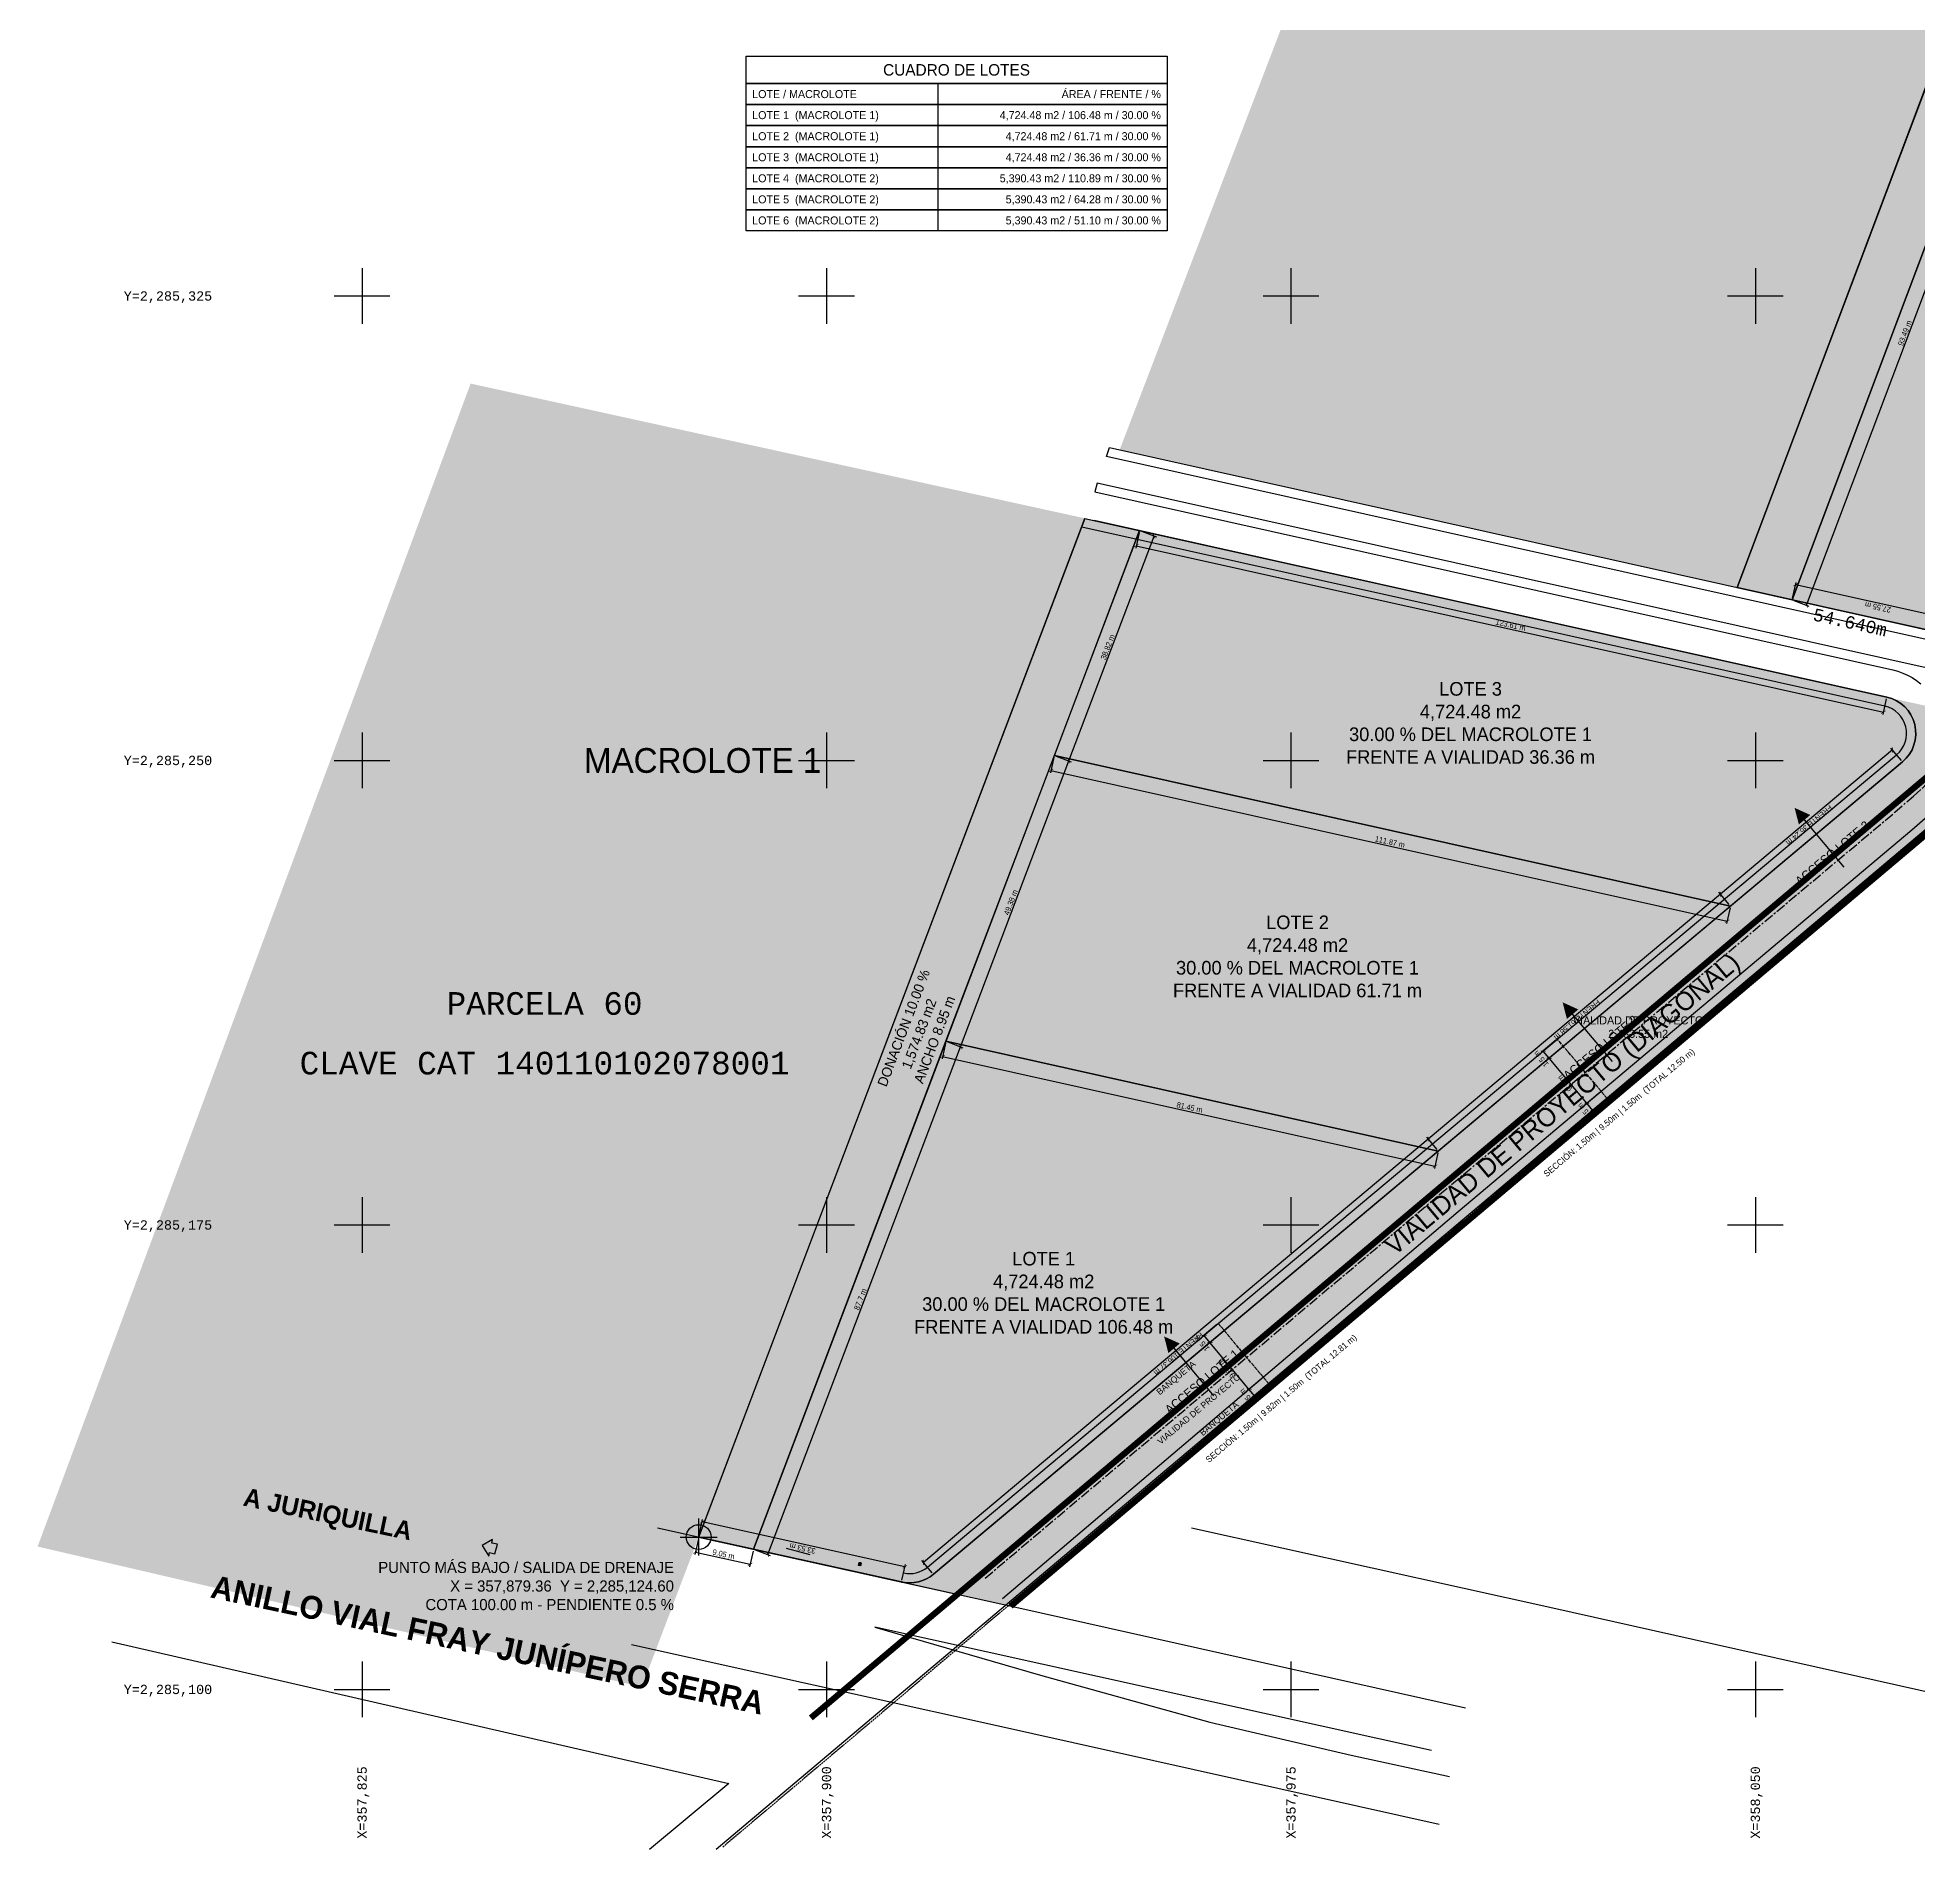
# Model space of a CAD drawing. Header units: metres. Extents: x 357773 to 358350, y 2285074 to 2285535.
# Drawn here: x 357772.6 to 358076.2, y 2285074.2 to 2285366.7 of the extents above; entities that cross this region are included whole.
import ezdxf
from ezdxf.enums import TextEntityAlignment as Align

# ---------------------------------------------------------------- set-up
doc = ezdxf.new("R2010")
doc.units = ezdxf.units.M
doc.header["$LTSCALE"] = 0.5
for name, pattern in [('CENTER', [5.08, 3.175, -0.635, 0.635, -0.635]), ('CENTRO1', [0.44, 0.2, -0.08, 0.08, -0.08]), ('DASHED', [1.524, 1.27, -0.254]), ('DASHED2', [0.762, 0.635, -0.127])]:
    doc.linetypes.add(name, pattern=pattern)
for name, color, linetype in [('_C Textos', 7, 'Continuous'), ('_Ejido Menchaca', 4, 'Continuous'), ('_Traza', 7, 'Continuous'), ('_Traza Urbana', 5, 'Continuous'), ('COTAS', 6, 'Continuous'), ('CVL_RAS_LIN', 8, 'Continuous'), ('CVL_RET_TX', 2, 'Continuous'), ('CVL_RETUTM', 8, 'Continuous'), ('DONACION', 3, 'Continuous'), ('DRENAJE', 1, 'Continuous'), ('Lev_REGISTRO COMUN', 34, 'Continuous'), ('LOTES', 2, 'Continuous'), ('Polígono', 7, 'Continuous'), ('SEÑALAMIENTO EN PLANO', 8, 'Continuous'), ('TABLA_CONTENIDOS', 7, 'Continuous'), ('Texto Catastro', 7, 'Continuous'), ('TEXTOS', 7, 'Continuous'), ('VIAL_ASFALTO', 8, 'Continuous'), ('VIAL_BANQUETA', 9, 'CONTINUOUS'), ('ZONA PARCELADA', 7, 'Continuous')]:
    doc.layers.add(name, color=color, linetype=linetype)
doc.layers.add('Distancias', color=7, linetype='Continuous', plot=False)
doc.styles.add('MONOTXT4', font='monotxt4.shx')
doc.styles.add('OpenSansCondensed-Light', font='OpenSansCondensed-Light.ttf')
doc.styles.add('ROMANC', font='verdana.ttf', dxfattribs={"height": 3})
doc.styles.add('TXT50', font='arial.ttf', dxfattribs={"width": 0.8, "height": 0.125})
doc.dimstyles.new('COTAS_M', dxfattribs={"dimtxt": 0.9, "dimasz": 0.6, "dimexe": 0.4, "dimexo": 0.3, "dimgap": 0.2, "dimtad": 1, "dimzin": 12, "dimdsep": 46, "dimtxsty": 'OpenSansCondensed-Light', "dimblk": 'ARCHTICK', "dimcen": 2.5, "dimclrd": 256, "dimclre": 256, "dimclrt": 256, "dimazin": 3, "dimtfac": 0.5, "dimtmove": 2, "dimatfit": 3})

# ---------------------------------------------------------------- blocks, each defined once
blk = doc.blocks.new('_ARCHTICK')
at = {"color": 0, "linetype": 'BYBLOCK', "const_width": 0.15}
blk.add_lwpolyline([(-0.5, -0.5), (0.5, 0.5)], dxfattribs=at)
blk = doc.blocks.new('*D1')
for p, q in [((357879.42, 2285124.89), (357879.99, 2285127.43)), ((357912.64, 2285119.79), (357879.9, 2285127.04)), ((357912.16, 2285117.64), (357912.73, 2285120.18))]:
    blk.add_line(p, q)
at = {"layer": 'Defpoints'}
for p in [(357879.36, 2285124.6), (357912.64, 2285119.79), (357912.1, 2285117.35)]:
    blk.add_point(p, dxfattribs=at)
at = {"layer": 'COTAS', "xscale": 0.6, "yscale": 0.6}
for p, rotation in [((357879.9, 2285127.04), 167.51381755561675), ((357912.64, 2285119.79), 347.51381755561675)]:
    blk.add_blockref('_ARCHTICK', p, dxfattribs=dict(at, rotation=rotation))
at = {"layer": 'COTAS', "insert": (357896.13, 2285122.78), "char_height": 0.9, "attachment_point": 5, "rotation": 167.5138, "style": 'OpenSansCondensed-Light'}
blk.add_mtext('33.53 m', dxfattribs=at)
blk = doc.blocks.new('*D2')
for p, q in [((357879.3, 2285124.31), (357878.73, 2285121.77)), ((357878.82, 2285122.16), (357887.65, 2285120.2)), ((357888.13, 2285122.35), (357887.57, 2285119.81))]:
    blk.add_line(p, q)
at = {"layer": 'Defpoints'}
for p in [(357879.36, 2285124.6), (357878.82, 2285122.16), (357888.19, 2285122.64)]:
    blk.add_point(p, dxfattribs=at)
at = {"layer": 'COTAS', "xscale": 0.6, "yscale": 0.6}
for p, rotation in [((357878.82, 2285122.16), 167.51381755568156), ((357887.65, 2285120.2), -12.486182444318453)]:
    blk.add_blockref('_ARCHTICK', p, dxfattribs=dict(at, rotation=rotation))
at = {"layer": 'COTAS', "insert": (357883.38, 2285121.82), "char_height": 0.9, "attachment_point": 5, "rotation": 347.5138, "style": 'OpenSansCondensed-Light'}
blk.add_mtext('9.05 m', dxfattribs=at)
blk = doc.blocks.new('*D3')
for p, q in [((357890.53, 2285121.76), (357921.62, 2285203.76)), ((357919.57, 2285204.54), (357922, 2285203.62)), ((357888.47, 2285122.54), (357890.9, 2285121.62))]:
    blk.add_line(p, q)
at = {"layer": 'Defpoints'}
for p in [(357919.29, 2285204.65), (357888.19, 2285122.64), (357890.53, 2285121.76)]:
    blk.add_point(p, dxfattribs=at)
at = {"layer": 'COTAS', "xscale": 0.6, "yscale": 0.6}
for p, rotation in [((357921.62, 2285203.76), 69.23467590328485), ((357890.53, 2285121.76), 249.23467590328485)]:
    blk.add_blockref('_ARCHTICK', p, dxfattribs=dict(at, rotation=rotation))
at = {"layer": 'COTAS', "insert": (357905.47, 2285162.99), "char_height": 0.9, "attachment_point": 5, "rotation": 69.2347, "style": 'OpenSansCondensed-Light'}
blk.add_mtext('87.7 m', dxfattribs=at)
blk = doc.blocks.new('*D4')
for p, q in [((357919.22, 2285204.36), (357918.66, 2285201.82)), ((357918.74, 2285202.21), (357998.25, 2285184.49)), ((357998.72, 2285186.64), (357998.16, 2285184.1))]:
    blk.add_line(p, q)
at = {"layer": 'Defpoints'}
for p in [(357919.29, 2285204.65), (357918.74, 2285202.21), (357998.79, 2285186.93)]:
    blk.add_point(p, dxfattribs=at)
at = {"layer": 'COTAS', "xscale": 0.6, "yscale": 0.6}
for p, rotation in [((357918.74, 2285202.21), 167.4346516202752), ((357998.25, 2285184.49), -12.56534837972482)]:
    blk.add_blockref('_ARCHTICK', p, dxfattribs=dict(at, rotation=rotation))
at = {"layer": 'COTAS', "insert": (357958.64, 2285193.98), "char_height": 0.9, "attachment_point": 5, "rotation": 347.4347, "style": 'OpenSansCondensed-Light'}
blk.add_mtext('81.45 m', dxfattribs=at)
blk = doc.blocks.new('*D5')
for p, q in [((357997.18, 2285188.85), (357915.66, 2285120.52)), ((357998.6, 2285187.16), (357996.93, 2285189.15)), ((357917.08, 2285118.83), (357915.41, 2285120.82))]:
    blk.add_line(p, q)
at = {"layer": 'Defpoints'}
for p in [(357997.18, 2285188.85), (357998.79, 2285186.93), (357917.27, 2285118.6)]:
    blk.add_point(p, dxfattribs=at)
at = {"layer": 'COTAS', "xscale": 0.6, "yscale": 0.6}
for p, rotation in [((357997.18, 2285188.85), 39.96975634273383), ((357915.66, 2285120.52), -140.03024365726617)]:
    blk.add_blockref('_ARCHTICK', p, dxfattribs=dict(at, rotation=rotation))
at = {"layer": 'COTAS', "insert": (357956.84, 2285154.18), "char_height": 0.9, "attachment_point": 5, "rotation": 219.9698, "style": 'OpenSansCondensed-Light'}
blk.add_mtext('FRENTE 106.37 m', dxfattribs=at)
blk = doc.blocks.new('*D6')
for p, q in [((357921.62, 2285203.76), (357939.13, 2285249.94)), ((357937.08, 2285250.72), (357939.51, 2285249.8)), ((357919.57, 2285204.54), (357922, 2285203.62))]:
    blk.add_line(p, q)
at = {"layer": 'Defpoints'}
for p in [(357936.8, 2285250.82), (357919.29, 2285204.65), (357921.62, 2285203.76)]:
    blk.add_point(p, dxfattribs=at)
at = {"layer": 'COTAS', "xscale": 0.6, "yscale": 0.6}
for p, rotation in [((357939.13, 2285249.94), 69.2346759034089), ((357921.62, 2285203.76), 249.2346759034089)]:
    blk.add_blockref('_ARCHTICK', p, dxfattribs=dict(at, rotation=rotation))
at = {"layer": 'COTAS', "insert": (357929.77, 2285227.08), "char_height": 0.9, "attachment_point": 5, "rotation": 69.2347, "style": 'OpenSansCondensed-Light'}
blk.add_mtext('49.38 m', dxfattribs=at)
blk = doc.blocks.new('*D7')
for p, q in [((357936.73, 2285250.53), (357936.16, 2285247.99)), ((357936.25, 2285248.38), (358045.44, 2285224.05)), ((358045.92, 2285226.19), (358045.35, 2285223.66))]:
    blk.add_line(p, q)
at = {"layer": 'Defpoints'}
for p in [(357936.8, 2285250.82), (357936.25, 2285248.38), (358045.98, 2285226.49)]:
    blk.add_point(p, dxfattribs=at)
at = {"layer": 'COTAS', "xscale": 0.6, "yscale": 0.6}
for p, rotation in [((357936.25, 2285248.38), 167.43465162019226), ((358045.44, 2285224.05), -12.56534837980774)]:
    blk.add_blockref('_ARCHTICK', p, dxfattribs=dict(at, rotation=rotation))
at = {"layer": 'COTAS', "insert": (357990.99, 2285236.85), "char_height": 0.9, "attachment_point": 5, "rotation": 347.4347, "style": 'OpenSansCondensed-Light'}
blk.add_mtext('111.87 m', dxfattribs=at)
blk = doc.blocks.new('*D8')
for p, q in [((358044.38, 2285228.4), (357997.18, 2285188.85)), ((358045.79, 2285226.72), (358044.12, 2285228.71)), ((357998.6, 2285187.16), (357996.93, 2285189.15))]:
    blk.add_line(p, q)
at = {"layer": 'Defpoints'}
for p in [(358044.38, 2285228.4), (358045.98, 2285226.49), (357998.79, 2285186.93)]:
    blk.add_point(p, dxfattribs=at)
at = {"layer": 'COTAS', "xscale": 0.6, "yscale": 0.6}
for p, rotation in [((358044.38, 2285228.4), 39.969756342868436), ((357997.18, 2285188.85), -140.03024365713156)]:
    blk.add_blockref('_ARCHTICK', p, dxfattribs=dict(at, rotation=rotation))
at = {"layer": 'COTAS', "insert": (358021.2, 2285208.13), "char_height": 0.9, "attachment_point": 5, "rotation": 219.9698, "style": 'OpenSansCondensed-Light'}
blk.add_mtext('FRENTE 61.58 m', dxfattribs=at)
blk = doc.blocks.new('*D9')
for p, q in [((358072.15, 2285251.69), (358044.38, 2285228.4)), ((358073.57, 2285250), (358071.9, 2285251.99)), ((358045.79, 2285226.72), (358044.12, 2285228.71))]:
    blk.add_line(p, q)
at = {"layer": 'Defpoints'}
for p in [(358072.15, 2285251.69), (358073.76, 2285249.77), (358045.98, 2285226.49)]:
    blk.add_point(p, dxfattribs=at)
at = {"layer": 'COTAS', "xscale": 0.6, "yscale": 0.6}
for p, rotation in [((358072.15, 2285251.69), 39.969756342686566), ((358044.38, 2285228.4), -140.03024365731343)]:
    blk.add_blockref('_ARCHTICK', p, dxfattribs=dict(at, rotation=rotation))
at = {"layer": 'COTAS', "insert": (358058.68, 2285239.55), "char_height": 0.9, "attachment_point": 5, "rotation": 219.9698, "style": 'OpenSansCondensed-Light'}
blk.add_mtext('FRENTE 36.24 m', dxfattribs=at)
blk = doc.blocks.new('*D10')
for p, q in [((357939.13, 2285249.94), (357952.9, 2285286.24)), ((357950.84, 2285287.02), (357953.27, 2285286.09)), ((357937.08, 2285250.72), (357939.51, 2285249.8))]:
    blk.add_line(p, q)
at = {"layer": 'Defpoints'}
for p in [(357950.56, 2285287.12), (357936.8, 2285250.82), (357939.13, 2285249.94)]:
    blk.add_point(p, dxfattribs=at)
at = {"layer": 'COTAS', "xscale": 0.6, "yscale": 0.6}
for p, rotation in [((357952.9, 2285286.24), 69.23467590334602), ((357939.13, 2285249.94), 249.23467590334602)]:
    blk.add_blockref('_ARCHTICK', p, dxfattribs=dict(at, rotation=rotation))
at = {"layer": 'COTAS', "insert": (357945.41, 2285268.32), "char_height": 0.9, "attachment_point": 5, "rotation": 69.2347, "style": 'OpenSansCondensed-Light'}
blk.add_mtext('38.82 m', dxfattribs=at)
blk = doc.blocks.new('*D11')
for p, q in [((357950.49, 2285286.83), (357949.93, 2285284.29)), ((357950.01, 2285284.68), (358070.67, 2285257.79)), ((358071.14, 2285259.94), (358070.58, 2285257.4))]:
    blk.add_line(p, q)
at = {"layer": 'Defpoints'}
for p in [(357950.56, 2285287.12), (357950.01, 2285284.68), (358071.21, 2285260.23)]:
    blk.add_point(p, dxfattribs=at)
at = {"layer": 'COTAS', "xscale": 0.6, "yscale": 0.6}
for p, rotation in [((357950.01, 2285284.68), 167.4346516200781), ((358070.67, 2285257.79), -12.565348379921899)]:
    blk.add_blockref('_ARCHTICK', p, dxfattribs=dict(at, rotation=rotation))
at = {"layer": 'COTAS', "insert": (358010.48, 2285271.87), "char_height": 0.9, "attachment_point": 5, "rotation": 347.4347, "style": 'OpenSansCondensed-Light'}
blk.add_mtext('123.61 m', dxfattribs=at)
blk = doc.blocks.new('*D13')
for p, q in [((358056, 2285276.22), (358056.56, 2285278.76)), ((358083.36, 2285272.38), (358056.48, 2285278.37)), ((358082.89, 2285270.23), (358083.45, 2285272.77))]:
    blk.add_line(p, q)
at = {"layer": 'Defpoints'}
for p in [(358055.93, 2285275.93), (358082.82, 2285269.94), (358083.36, 2285272.38)]:
    blk.add_point(p, dxfattribs=at)
at = {"layer": 'COTAS', "xscale": 0.6, "yscale": 0.6}
for p, rotation in [((358056.48, 2285278.37), 167.44403628633896), ((358083.36, 2285272.38), 347.4440362863389)]:
    blk.add_blockref('_ARCHTICK', p, dxfattribs=dict(at, rotation=rotation))
at = {"layer": 'COTAS', "insert": (358069.78, 2285274.74), "char_height": 0.9, "attachment_point": 5, "rotation": 167.444, "style": 'OpenSansCondensed-Light'}
blk.add_mtext('27.55 m', dxfattribs=at)
blk = doc.blocks.new('*D14')
for p, q in [((358058.27, 2285275.05), (358091.22, 2285362.54)), ((358089.16, 2285363.32), (358091.6, 2285362.4)), ((358056.21, 2285275.82), (358058.65, 2285274.91))]:
    blk.add_line(p, q)
at = {"layer": 'Defpoints'}
for p in [(358088.88, 2285363.42), (358055.93, 2285275.93), (358058.27, 2285275.05)]:
    blk.add_point(p, dxfattribs=at)
at = {"layer": 'COTAS', "xscale": 0.6, "yscale": 0.6}
for p, rotation in [((358091.22, 2285362.54), 69.36419303695351), ((358058.27, 2285275.05), 249.3641930369535)]:
    blk.add_blockref('_ARCHTICK', p, dxfattribs=dict(at, rotation=rotation))
at = {"layer": 'COTAS', "insert": (358074.14, 2285319.02), "char_height": 0.9, "attachment_point": 5, "rotation": 69.3642, "style": 'OpenSansCondensed-Light'}
blk.add_mtext('93.49 m', dxfattribs=at)
blk = doc.blocks.new('TABLA_CONTENIDOS_P1_LOTES')
at = {"layer": 'TABLA_CONTENIDOS'}
for p, q in [((31, -4.42), (31, -7.82)), ((31, -7.82), (31, -11.22)), ((31, -11.22), (31, -14.62)), ((31, -14.62), (31, -18.02)), ((31, -18.02), (31, -21.42)), ((31, -21.42), (31, -24.82)), ((31, -24.82), (31, -28.22))]:
    blk.add_line(p, q, dxfattribs=at)
for points in [[(0, 0), (68, 0), (68, -4.42), (0, -4.42)], [(0, -4.42), (68, -4.42), (68, -7.82), (0, -7.82)], [(0, -7.82), (68, -7.82), (68, -11.22), (0, -11.22)], [(0, -11.22), (68, -11.22), (68, -14.62), (0, -14.62)], [(0, -14.62), (68, -14.62), (68, -18.02), (0, -18.02)], [(0, -18.02), (68, -18.02), (68, -21.42), (0, -21.42)], [(0, -21.42), (68, -21.42), (68, -24.82), (0, -24.82)], [(0, -24.82), (68, -24.82), (68, -28.22), (0, -28.22)]]:
    blk.add_lwpolyline(points, close=True, dxfattribs=at)
blk.add_text('CUADRO DE LOTES', height=1.8564, dxfattribs=at).set_placement((34, -2.21), align=Align.MIDDLE_CENTER)
for s, p in [('LOTE / MACROLOTE', (1, -6.12)), ('LOTE 1  (MACROLOTE 1)', (1, -9.52)), ('LOTE 2  (MACROLOTE 1)', (1, -12.92)), ('LOTE 3  (MACROLOTE 1)', (1, -16.32)), ('LOTE 4  (MACROLOTE 2)', (1, -19.72)), ('LOTE 5  (MACROLOTE 2)', (1, -23.12)), ('LOTE 6  (MACROLOTE 2)', (1, -26.52))]:
    blk.add_text(s, height=1.292, dxfattribs=at).set_placement(p, align=Align.MIDDLE_LEFT)
for s, p in [('ÁREA / FRENTE / %', (67, -6.12)), ('4,724.48 m2 / 106.48 m / 30.00 %', (67, -9.52)), ('4,724.48 m2 / 61.71 m / 30.00 %', (67, -12.92)), ('4,724.48 m2 / 36.36 m / 30.00 %', (67, -16.32)), ('5,390.43 m2 / 110.89 m / 30.00 %', (67, -19.72)), ('5,390.43 m2 / 64.28 m / 30.00 %', (67, -23.12)), ('5,390.43 m2 / 51.10 m / 30.00 %', (67, -26.52))]:
    blk.add_text(s, height=1.292, dxfattribs=at).set_placement(p, align=Align.MIDDLE_RIGHT)
blk = doc.blocks.new('*D24')
for p, q in [((357970.29, 2285150.23), (357967.92, 2285148.24)), ((357969.19, 2285147.35), (357968.22, 2285148.5)), ((357971.26, 2285149.09), (357968.88, 2285147.1))]:
    blk.add_line(p, q)
at = {"layer": 'Defpoints'}
for p in [(357970.52, 2285150.43), (357971.48, 2285149.28), (357969.19, 2285147.35)]:
    blk.add_point(p, dxfattribs=at)
at = {"layer": 'COTAS', "xscale": 0.6, "yscale": 0.6}
for p, rotation in [((357968.22, 2285148.5), 129.96975634674493), ((357969.19, 2285147.35), 309.96975634674493)]:
    blk.add_blockref('_ARCHTICK', p, dxfattribs=dict(at, rotation=rotation))
at = {"layer": 'COTAS', "insert": (357967.9, 2285147.25), "char_height": 0.9, "attachment_point": 5, "rotation": 129.9698, "style": 'OpenSansCondensed-Light'}
blk.add_mtext('1.5 m', dxfattribs=at)
blk = doc.blocks.new('*D25')
for p, q in [((357963.99, 2285157.76), (357961.61, 2285155.77)), ((357968.22, 2285148.5), (357961.92, 2285156.02)), ((357970.29, 2285150.23), (357967.92, 2285148.24))]:
    blk.add_line(p, q)
at = {"layer": 'Defpoints'}
for p in [(357964.22, 2285157.95), (357968.22, 2285148.5), (357970.52, 2285150.43)]:
    blk.add_point(p, dxfattribs=at)
at = {"layer": 'COTAS', "xscale": 0.6, "yscale": 0.6}
for p, rotation in [((357961.92, 2285156.02), 129.96975634808805), ((357968.22, 2285148.5), 309.969756348088)]:
    blk.add_blockref('_ARCHTICK', p, dxfattribs=dict(at, rotation=rotation))
at = {"layer": 'COTAS', "insert": (357964.57, 2285151.84), "char_height": 0.9, "attachment_point": 5, "rotation": 129.9698, "style": 'OpenSansCondensed-Light'}
blk.add_mtext('9.82 m', dxfattribs=at)
blk = doc.blocks.new('*D26')
for p, q in [((357963.02, 2285158.91), (357960.65, 2285156.91)), ((357963.99, 2285157.76), (357961.61, 2285155.77)), ((357961.92, 2285156.02), (357960.96, 2285157.17))]:
    blk.add_line(p, q)
at = {"layer": 'Defpoints'}
for p in [(357963.25, 2285159.1), (357964.22, 2285157.95), (357961.92, 2285156.02)]:
    blk.add_point(p, dxfattribs=at)
at = {"layer": 'COTAS', "xscale": 0.6, "yscale": 0.6}
for p, rotation in [((357960.96, 2285157.17), 129.96975635091107), ((357961.92, 2285156.02), 309.9697563509111)]:
    blk.add_blockref('_ARCHTICK', p, dxfattribs=dict(at, rotation=rotation))
at = {"layer": 'COTAS', "insert": (357960.63, 2285155.92), "char_height": 0.9, "attachment_point": 5, "rotation": 129.9698, "style": 'OpenSansCondensed-Light'}
blk.add_mtext('1.5 m', dxfattribs=at)
blk = doc.blocks.new('*D27')
for p, q in [((358024.86, 2285196.39), (358022.49, 2285194.4)), ((358023.75, 2285193.5), (358022.79, 2285194.65)), ((358025.82, 2285195.24), (358023.45, 2285193.25))]:
    blk.add_line(p, q)
at = {"layer": 'Defpoints'}
for p in [(358025.09, 2285196.58), (358026.05, 2285195.43), (358023.75, 2285193.5)]:
    blk.add_point(p, dxfattribs=at)
at = {"layer": 'COTAS', "xscale": 0.6, "yscale": 0.6}
for p, rotation in [((358022.79, 2285194.65), 129.96975633681765), ((358023.75, 2285193.5), 309.9697563368177)]:
    blk.add_blockref('_ARCHTICK', p, dxfattribs=dict(at, rotation=rotation))
at = {"layer": 'COTAS', "insert": (358022.47, 2285193.4), "char_height": 0.9, "attachment_point": 5, "rotation": 129.9698, "style": 'OpenSansCondensed-Light'}
blk.add_mtext('1.5 m', dxfattribs=at)
blk = doc.blocks.new('*D28')
for p, q in [((358018.76, 2285203.67), (358016.38, 2285201.68)), ((358022.79, 2285194.65), (358016.69, 2285201.93)), ((358024.86, 2285196.39), (358022.49, 2285194.4))]:
    blk.add_line(p, q)
at = {"layer": 'Defpoints'}
for p in [(358018.99, 2285203.86), (358022.79, 2285194.65), (358025.09, 2285196.58)]:
    blk.add_point(p, dxfattribs=at)
at = {"layer": 'COTAS', "xscale": 0.6, "yscale": 0.6}
for p, rotation in [((358016.69, 2285201.93), 129.96975633732384), ((358022.79, 2285194.65), 309.9697563373238)]:
    blk.add_blockref('_ARCHTICK', p, dxfattribs=dict(at, rotation=rotation))
at = {"layer": 'COTAS', "insert": (358019.24, 2285197.88), "char_height": 0.9, "attachment_point": 5, "rotation": 129.9698, "style": 'OpenSansCondensed-Light'}
blk.add_mtext('9.5 m', dxfattribs=at)
blk = doc.blocks.new('*D29')
for p, q in [((358017.8, 2285204.82), (358015.42, 2285202.82)), ((358018.76, 2285203.67), (358016.38, 2285201.68)), ((358016.69, 2285201.93), (358015.73, 2285203.08))]:
    blk.add_line(p, q)
at = {"layer": 'Defpoints'}
for p in [(358018.03, 2285205.01), (358018.99, 2285203.86), (358016.69, 2285201.93)]:
    blk.add_point(p, dxfattribs=at)
at = {"layer": 'COTAS', "xscale": 0.6, "yscale": 0.6}
for p, rotation in [((358015.73, 2285203.08), 129.96975633264486), ((358016.69, 2285201.93), 309.96975633264486)]:
    blk.add_blockref('_ARCHTICK', p, dxfattribs=dict(at, rotation=rotation))
at = {"layer": 'COTAS', "insert": (358015.4, 2285201.83), "char_height": 0.9, "attachment_point": 5, "rotation": 129.9698, "style": 'OpenSansCondensed-Light'}
blk.add_mtext('1.5 m', dxfattribs=at)

msp = doc.modelspace()

# ---------------------------------------------------------------- hatches: boundary and pattern name
h = msp.add_hatch(color=61)
h.dxf.hatch_style = 1
h.paths.add_polyline_path([(358019.021, 2285487.145), (357947.331, 2285300.145), (358047.082, 2285277.904), (358117.599, 2285465.16)])
h.paths.add_polyline_path([(357842.527, 2285310.852), (357772.598, 2285123.07), (357870.17, 2285100.389), (357941.727, 2285289.095)])
at = {"layer": 'DONACION', "transparency": 33554546}
for points in [[(358047.08, 2285277.9), (358117.6, 2285465.16), (358126.452, 2285463.187), (358055.933, 2285275.928)], [(357950.558, 2285287.122), (357888.193, 2285122.644), (357879.36, 2285124.6), (357941.73, 2285289.09)]]:
    msp.add_hatch(color=3, dxfattribs=at).paths.add_polyline_path(points)
at = {"layer": 'Lev_REGISTRO COMUN'}
h = msp.add_hatch(dxfattribs=at)
h.set_pattern_fill('ANGLE', color=256, scale=0.01, angle=140.19927, style=0)
h.set_pattern_definition([(140.1992689, (380277.39605, 2293806.685445), (-0.04471234726, -0.0536640336), [0.0508, -0.01905]), (230.1992689, (380277.39605, 2293806.685445), (0.0536640336, -0.04471234726), [0.0508, -0.01905])])
h.paths.add_polyline_path([(357905.176, 2285120.02), (357905.29, 2285120.51), (357905.616, 2285120.434), (357905.502, 2285119.944)])
h.paths.add_polyline_path([(357905.485, 2285120.35), (357905.427, 2285120.099), (357905.305, 2285120.127), (357905.363, 2285120.378)], flags=24)
at = {"layer": 'LOTES', "transparency": 33554534}
for points in [[(358137.87, 2285313.26), (358087.95, 2285271.21), (358087.39, 2285270.79), (358086.79, 2285270.45), (358086.16, 2285270.17), (358085.51, 2285269.97), (358084.84, 2285269.85), (358084.15, 2285269.8), (358083.46, 2285269.83), (358082.82, 2285269.94), (358055.933, 2285275.928), (358088.882, 2285363.422), (358170.194, 2285345.297)], [(358072.79, 2285259.64), (358073.48, 2285259.19), (358074.11, 2285258.66), (358074.66, 2285258.04), (358075.12, 2285257.35), (358075.48, 2285256.6), (358075.74, 2285255.79), (358075.88, 2285254.96), (358075.9, 2285254.12), (358075.81, 2285253.3), (358075.61, 2285252.5), (358075.3, 2285251.74), (358074.89, 2285251.02), (358074.37, 2285250.36), (358073.76, 2285249.77), (358045.983, 2285226.488), (357936.795, 2285250.825), (357950.558, 2285287.122), (358071.21, 2285260.23), (358072.03, 2285259.99)], [(357998.79, 2285186.93), (357919.287, 2285204.651), (357936.795, 2285250.825), (358045.983, 2285226.488)], [(357917.27, 2285118.6), (357916.72, 2285118.19), (357916.12, 2285117.84), (357915.5, 2285117.57), (357914.84, 2285117.37), (357914.18, 2285117.25), (357913.49, 2285117.2), (357912.81, 2285117.23), (357912.1, 2285117.35), (357879.36, 2285124.6), (357888.193, 2285122.644), (357919.287, 2285204.651), (357998.79, 2285186.93)]]:
    msp.add_hatch(color=2, dxfattribs=at).paths.add_polyline_path(points)
at = {"layer": 'TEXTOS'}
for points in [[(358056.339, 2285242.344), (358057.022, 2285239.657), (358058.863, 2285241.196)], [(358018.874, 2285210.941), (358019.563, 2285208.255), (358021.401, 2285209.798)], [(357954.519, 2285156.999), (357955.207, 2285154.312), (357957.045, 2285155.855)]]:
    msp.add_hatch(color=1, dxfattribs=at).paths.add_polyline_path(points)
at = {"layer": 'VIAL_ASFALTO', "transparency": 33554508}
msp.add_hatch(color=8, dxfattribs=at).paths.add_polyline_path([(357912.1, 2285117.35), (357912.81, 2285117.23), (357913.49, 2285117.2), (357914.18, 2285117.25), (357914.84, 2285117.37), (357915.5, 2285117.57), (357916.12, 2285117.84), (357916.72, 2285118.19), (357917.27, 2285118.6), (358073.76, 2285249.77), (358074.37, 2285250.36), (358074.89, 2285251.02), (358075.3, 2285251.74), (358075.61, 2285252.5), (358075.81, 2285253.3), (358075.9, 2285254.12), (358075.88, 2285254.96), (358075.74, 2285255.79), (358075.48, 2285256.6), (358075.12, 2285257.35), (358074.66, 2285258.04), (358074.11, 2285258.66), (358073.48, 2285259.19), (358072.79, 2285259.64), (358072.03, 2285259.99), (358071.21, 2285260.23), (358009.47, 2285273.99), (358091.49, 2285255.71), (358084.35, 2285246.08), (358082.49, 2285243.81), (358080.52, 2285241.64), (358078.43, 2285239.58), (358076.24, 2285237.63), (358002.97, 2285176.02), (357929.38, 2285113.52)])

# ---------------------------------------------------------------- linework, layer by layer
for p, q in [((357872.728, 2285126.071), (357910.999, 2285117.592)), ((357879.352, 2285124.604), (357920.755, 2285115.43))]:
    msp.add_line(p, q)
at = {"layer": '_Ejido Menchaca', "linetype": 'DASHED2'}
msp.add_lwpolyline([(358284.35, 2285502.089), (358222.355, 2285371.673), (358150.058, 2285300.017), (357883.202, 2285074.491)], dxfattribs=at)
at = {"layer": '_Traza'}
for p, q in [((358117.599, 2285465.16), (358047.082, 2285277.904)), ((357941.727, 2285289.095), (357879.886, 2285126.011))]:
    msp.add_line(p, q, dxfattribs=at)
at = {"layer": '_Traza Urbana', "const_width": 1}
msp.add_lwpolyline([(358349.543, 2285534.91), (358298.189, 2285531.203), (358223.503, 2285371.798), (358151.241, 2285300.177), (357929.733, 2285113.441)], dxfattribs=at)
at = {"layer": '_Traza Urbana', "color": 3, "linetype": 'CENTRO1', "const_width": 1}
msp.add_lwpolyline([(358251.312, 2285447.65), (358217.692, 2285375.894), (358146.514, 2285305.347), (357897.468, 2285095.396)], dxfattribs=at)
at = {"layer": 'CVL_RAS_LIN', "color": 8, "linetype": 'Continuous'}
msp.add_line((357897.38, 2285121.732, 2000), (357893.512, 2285122.752, 2000), dxfattribs=at)
at = {"layer": 'CVL_RETUTM', "color": 8, "linetype": 'Continuous'}
for p, q in [((357825, 2285329.5), (357825, 2285320.5)), ((357900, 2285329.5), (357900, 2285320.5)), ((357975, 2285329.5), (357975, 2285320.5)), ((358050, 2285329.5), (358050, 2285320.5)), ((357820.5, 2285325), (357829.5, 2285325)), ((357895.5, 2285325), (357904.5, 2285325)), ((357970.5, 2285325), (357979.5, 2285325)), ((358045.5, 2285325), (358054.5, 2285325)), ((357825, 2285254.5), (357825, 2285245.5)), ((357900, 2285254.5), (357900, 2285245.5)), ((357975, 2285254.5), (357975, 2285245.5)), ((358050, 2285254.5), (358050, 2285245.5)), ((357820.5, 2285250), (357829.5, 2285250)), ((357895.5, 2285250), (357904.5, 2285250)), ((357970.5, 2285250), (357979.5, 2285250)), ((358045.5, 2285250), (358054.5, 2285250)), ((357825, 2285179.5), (357825, 2285170.5)), ((357900, 2285179.5), (357900, 2285170.5)), ((357975, 2285179.5), (357975, 2285170.5)), ((358050, 2285179.5), (358050, 2285170.5)), ((357820.5, 2285175), (357829.5, 2285175)), ((357895.5, 2285175), (357904.5, 2285175)), ((357970.5, 2285175), (357979.5, 2285175)), ((358045.5, 2285175), (358054.5, 2285175)), ((357825, 2285104.5), (357825, 2285095.5)), ((357900, 2285104.5), (357900, 2285095.5)), ((357975, 2285104.5), (357975, 2285095.5)), ((358050, 2285104.5), (358050, 2285095.5)), ((357820.5, 2285100), (357829.5, 2285100)), ((357895.5, 2285100), (357904.5, 2285100)), ((357970.5, 2285100), (357979.5, 2285100)), ((358045.5, 2285100), (358054.5, 2285100))]:
    msp.add_line(p, q, dxfattribs=at)
at = {"layer": 'DONACION'}
for points in [[(358047.08, 2285277.9), (358117.6, 2285465.16), (358126.452, 2285463.187), (358055.933, 2285275.928)], [(357950.558, 2285287.122), (357888.193, 2285122.644), (357879.36, 2285124.6), (357941.73, 2285289.09)]]:
    msp.add_lwpolyline(points, close=True, dxfattribs=at)
at = {"layer": 'DRENAJE'}
for p, q in [((357879.36, 2285121.6), (357879.36, 2285127.6)), ((357876.36, 2285124.6), (357882.36, 2285124.6))]:
    msp.add_line(p, q, dxfattribs=at)
msp.add_circle((357879.36, 2285124.6), 2, dxfattribs=at)
at = {"layer": 'Lev_REGISTRO COMUN', "elevation": 3105.731}
msp.add_lwpolyline([(357905.502, 2285119.944), (357905.176, 2285120.02), (357905.29, 2285120.51), (357905.616, 2285120.434)], close=True, dxfattribs=at)
at = {"layer": 'LOTES'}
for points in [[(358137.87, 2285313.26), (358087.95, 2285271.21), (358087.39, 2285270.79), (358086.79, 2285270.45), (358086.16, 2285270.17), (358085.51, 2285269.97), (358084.84, 2285269.85), (358084.15, 2285269.8), (358083.46, 2285269.83), (358082.82, 2285269.94), (358055.933, 2285275.928), (358088.882, 2285363.422), (358170.194, 2285345.297)], [(358072.79, 2285259.64), (358073.48, 2285259.19), (358074.11, 2285258.66), (358074.66, 2285258.04), (358075.12, 2285257.35), (358075.48, 2285256.6), (358075.74, 2285255.79), (358075.88, 2285254.96), (358075.9, 2285254.12), (358075.81, 2285253.3), (358075.61, 2285252.5), (358075.3, 2285251.74), (358074.89, 2285251.02), (358074.37, 2285250.36), (358073.76, 2285249.77), (358045.983, 2285226.488), (357936.795, 2285250.825), (357950.558, 2285287.122), (358071.21, 2285260.23), (358072.03, 2285259.99)], [(357998.79, 2285186.93), (357919.287, 2285204.651), (357936.795, 2285250.825), (358045.983, 2285226.488)], [(357917.27, 2285118.6), (357916.72, 2285118.19), (357916.12, 2285117.84), (357915.5, 2285117.57), (357914.84, 2285117.37), (357914.18, 2285117.25), (357913.49, 2285117.2), (357912.81, 2285117.23), (357912.1, 2285117.35), (357879.36, 2285124.6), (357888.193, 2285122.644), (357919.287, 2285204.651), (357998.79, 2285186.93)]]:
    msp.add_lwpolyline(points, close=True, dxfattribs=at)
at = {"layer": 'Polígono'}
for p, q in [((358047.082, 2285277.904, 2000), (358117.599, 2285465.16, 2000)), ((358100.413, 2285266.013, 2000), (358047.082, 2285277.904, 2000))]:
    msp.add_line(p, q, dxfattribs=at)
at = {"layer": 'Polígono', "const_width": 0.2, "elevation": 2000}
msp.add_lwpolyline([(358117.599, 2285465.16), (358246.11, 2285436.515), (358217.371, 2285375.185), (358146.004, 2285304.451), (358100.413, 2285266.013), (358047.082, 2285277.904)], close=True, dxfattribs=at)
msp.add_lwpolyline([(358246.11, 2285436.515), (358217.371, 2285375.185), (358146.004, 2285304.451), (358100.413, 2285266.013), (358047.082, 2285277.904), (358117.599, 2285465.16), (358244.61, 2285436.849)], dxfattribs=at)
at = {"layer": 'SEÑALAMIENTO EN PLANO', "color": 0, "elevation": 1566.083}
msp.add_lwpolyline([(357846.456, 2285121.906), (357846.848, 2285123.451), (357845.94, 2285123.622), (357846.054, 2285124.228), (357844.408, 2285123.242), (357845.464, 2285121.518), (357845.588, 2285122.105)], close=True, dxfattribs=at)
at = {"layer": 'TEXTOS', "color": 1}
for p, q in [((358064.357, 2285232.754), (358057.942, 2285240.426)), ((358026.912, 2285201.368), (358020.482, 2285209.027)), ((357962.553, 2285147.423), (357956.126, 2285155.084))]:
    msp.add_line(p, q, dxfattribs=at)
at = {"layer": 'VIAL_ASFALTO', "linetype": 'DASHED'}
for p, q in [((358026.054, 2285195.431), (358018.026, 2285205.009)), ((357971.485, 2285149.28), (357963.255, 2285159.099))]:
    msp.add_line(p, q, dxfattribs=at)
at = {"layer": 'VIAL_ASFALTO', "color": 1, "linetype": 'CENTER'}
msp.add_lwpolyline([(357925.63, 2285117.99), (357999, 2285179.9), (358072.53, 2285241.63), (358075.54, 2285244.25), (358077.02, 2285245.59), (358078.07, 2285246.69), (358079.3, 2285248.16), (358081.17, 2285250.89), (358082.16, 2285252.5), (358082.8, 2285253.71), (358090.04, 2285264.28), (358092.44, 2285266.76), (358096.82, 2285270.83), (358142.31, 2285309.2), (358206.82, 2285373.19), (358208.64, 2285375.16), (358209.79, 2285376.53), (358211.88, 2285379.29), (358213.89, 2285382.44), (358215.21, 2285384.83), (358240.04, 2285437.71)], dxfattribs=at)
at = {"layer": 'VIAL_ASFALTO'}
for points in [[(358235.61, 2285438.86), (358212.51, 2285389.56), (358211.5, 2285387.53), (358210.41, 2285385.54), (358209.23, 2285383.61), (358207.97, 2285381.74), (358206.63, 2285379.92), (358205.2, 2285378.16), (358203.7, 2285376.46), (358202.13, 2285374.83), (358138.89, 2285312.15), (358088.91, 2285270.06), (358088.21, 2285269.54), (358087.47, 2285269.11), (358086.68, 2285268.77), (358085.87, 2285268.51), (358085.03, 2285268.36), (358084.17, 2285268.3), (358083.31, 2285268.34), (358082.45, 2285268.48), (357945.2, 2285299.08), (357945.69, 2285300.51)], [(357945.69, 2285300.51), (358082.78, 2285269.94), (358083.46, 2285269.83), (358084.15, 2285269.8), (358084.84, 2285269.85), (358085.51, 2285269.97), (358086.16, 2285270.17), (358086.79, 2285270.45), (358087.39, 2285270.79), (358087.95, 2285271.21), (358137.87, 2285313.26), (358201.07, 2285375.9), (358202.6, 2285377.48), (358204.06, 2285379.13), (358205.44, 2285380.83), (358206.74, 2285382.6), (358207.97, 2285384.42), (358209.11, 2285386.3), (358210.17, 2285388.22), (358211.15, 2285390.19), (358234.11, 2285439.19)], [(357928.41, 2285114.66), (358002, 2285177.16), (358075.27, 2285238.78), (358077.41, 2285240.67), (358079.43, 2285242.67), (358081.35, 2285244.78), (358083.15, 2285246.99), (358091.82, 2285258.68), (358093.6, 2285260.9), (358095.46, 2285263.05), (358097.39, 2285265.12), (358099.41, 2285267.13), (358144.86, 2285305.44), (358145.57, 2285306.09), (358146.92, 2285307.47), (358210.4, 2285370.39), (358211.87, 2285371.92), (358213.26, 2285373.51), (358214.57, 2285375.17), (358215.81, 2285376.88), (358216.97, 2285378.64), (358218.05, 2285380.46), (358219.04, 2285382.32), (358244.61, 2285436.85)], [(358081.92, 2285263.99), (357943.72, 2285294.8), (357943.33, 2285293.35), (358072.19, 2285264.62), (358073.02, 2285264.4), (358073.82, 2285264.12), (358074.59, 2285263.77), (358075.33, 2285263.37), (358076.03, 2285262.9), (358076.7, 2285262.38)], [(357929.38, 2285113.52), (358002.97, 2285176.02), (358076.24, 2285237.63)], [(357872.73, 2285126.07), (357931.06, 2285113.15), (358003.17, 2285097.02)], [(357958.95, 2285126.07), (358017.29, 2285113.15), (358089.39, 2285097.02)], [(357997.69, 2285090.16), (357907.81, 2285110.04), (357934.54, 2285102.29), (357961.9, 2285094.74), (357984.73, 2285089.38), (358000.61, 2285085.96)], [(357868.51, 2285107.28), (357926.83, 2285094.36), (357998.91, 2285078.24)]]:
    msp.add_lwpolyline(points, dxfattribs=at)
at = {"layer": 'VIAL_BANQUETA'}
for points in [[(357912.12, 2285117.34), (357912.81, 2285117.23), (357913.49, 2285117.2), (357914.18, 2285117.25), (357914.84, 2285117.37), (357915.5, 2285117.57), (357916.12, 2285117.84), (357916.72, 2285118.19), (357917.27, 2285118.6), (358073.76, 2285249.77), (358074.37, 2285250.36), (358074.89, 2285251.02), (358075.3, 2285251.74), (358075.61, 2285252.5), (358075.81, 2285253.3), (358075.9, 2285254.12), (358075.88, 2285254.96), (358075.74, 2285255.79), (358075.48, 2285256.6), (358075.12, 2285257.35), (358074.66, 2285258.04), (358074.11, 2285258.66), (358073.48, 2285259.19), (358072.79, 2285259.64), (358072.03, 2285259.99), (358071.21, 2285260.23), (357943.22, 2285288.76)], [(357912.45, 2285118.81), (357912.96, 2285118.72), (357913.48, 2285118.7), (357913.99, 2285118.74), (357914.49, 2285118.83), (357914.98, 2285118.98), (357915.45, 2285119.18), (357915.89, 2285119.44), (357916.31, 2285119.75), (358072.8, 2285250.92), (358073.26, 2285251.36), (358073.64, 2285251.86), (358073.95, 2285252.4), (358074.19, 2285252.97), (358074.34, 2285253.57), (358074.41, 2285254.18), (358074.39, 2285254.81), (358074.28, 2285255.44), (358074.09, 2285256.04), (358073.82, 2285256.61), (358073.47, 2285257.12), (358073.06, 2285257.58), (358072.59, 2285257.99), (358072.07, 2285258.32), (358071.5, 2285258.58), (358070.89, 2285258.76), (357941.23, 2285287.67), (357941.73, 2285289.09), (358015.28, 2285272.7)]]:
    msp.add_lwpolyline(points, dxfattribs=at)
at = {"layer": 'ZONA PARCELADA', "color": 141}
msp.add_polyline3d([(358285.495, 2285506.435, 0), (358222.355, 2285371.673, 2000), (358150.058, 2285300.017, 2000), (357882.154, 2285074.169, 2000)], dxfattribs=at)
at = {"layer": 'ZONA PARCELADA', "color": 0}
msp.add_polyline3d([(357784.595, 2285107.684, 2000), (357884.236, 2285084.822, 2000), (357871.422, 2285074.169, 2000)], dxfattribs=at)

# ---------------------------------------------------------------- block references
at = {"layer": 'TABLA_CONTENIDOS'}
msp.add_blockref('TABLA_CONTENIDOS_P1_LOTES', (357887, 2285363.72), dxfattribs=at)

# ---------------------------------------------------------------- texts
at = {"layer": '_C Textos', "color": 7, "ltscale": 20, "style": 'TXT50'}
for s, p in [('BANQUETA', (357956.514, 2285150.21, -1861.073)), ('VIALIDAD DE PROYECTO', (357960.129, 2285145.275, -1861.073)), ('BANQUETA', (357963.469, 2285143.63, -1861.073))]:
    msp.add_text(s, height=1, rotation=39.69961, dxfattribs=at).set_placement(p, align=Align.MIDDLE)
at = {"layer": 'CVL_RET_TX', "color": 0, "style": 'MONOTXT4'}
for s, p in [('Y=2,285,325', (357800.793, 2285325)), ('Y=2,285,250', (357800.793, 2285250)), ('Y=2,285,175', (357800.793, 2285175)), ('Y=2,285,100', (357800.793, 2285100))]:
    msp.add_text(s, height=1.5, dxfattribs=at).set_placement(p, align=Align.MIDDLE_RIGHT)
for s, p in [('X=357,825', (357825, 2285087.589)), ('X=357,900', (357900, 2285087.589)), ('X=357,975', (357975, 2285087.589)), ('X=358,050', (358050, 2285087.589))]:
    msp.add_text(s, height=1.5, rotation=90, dxfattribs=at).set_placement(p, align=Align.MIDDLE_RIGHT)
at = {"layer": 'Distancias', "style": 'MONOTXT4'}
msp.add_text('54.640m', height=2, rotation=347.4308, dxfattribs=at).set_placement((358065.295, 2285272.304), align=Align.MIDDLE)
at = {"layer": 'Distancias', "color": 0, "style": 'MONOTXT4'}
for s, height, p in [('PARCELA 60', 3.6556, (357854.469, 2285210.762, -2079)), ('CLAVE CAT 140110102078001', 3.65565, (357854.469, 2285201.126, -2079))]:
    msp.add_text(s, height=height, dxfattribs=at).set_placement(p, align=Align.MIDDLE)
at = {"layer": 'DRENAJE', "insert": (357875.36, 2285120.6), "char_height": 1.8, "attachment_point": 3}
msp.add_mtext('PUNTO MÁS BAJO / SALIDA DE DRENAJE\\PX = 357,879.36  Y = 2,285,124.60\\PCOTA 100.00 m - PENDIENTE 0.5 %', dxfattribs=at)
at = {"layer": 'Lev_REGISTRO COMUN', "style": 'MONOTXT4'}
msp.add_text('REG', height=0.0838, rotation=76.93941, dxfattribs=at).set_placement((357905.31, 2285120.131, 3943.78), align=Align.TOP_LEFT)
at = {"layer": 'Texto Catastro', "ltscale": 3, "attachment_point": 1, "style": 'ROMANC'}
for s, insert, char_height, width, rotation in [('{\\fKalinga|b1|i0|c0|p34;\\W9.203;   \\W1;A JURIQUILLA}', (357776.585, 2285138.789, 1566.083), 2.95482, 131.76185, 348.2301), ('{\\fKalinga|b1|i0|c0|p34;\\W9.57979;   \\W1;ANILLO VIAL FRAY JUNÍPERO SERRA }', (357762.542, 2285126.703, -2061.2), 3.69352, 213.12912, 347.9814)]:
    msp.add_mtext(s, dxfattribs=dict(at, insert=insert, char_height=char_height, width=width, rotation=rotation))
at = {"layer": 'TEXTOS', "color": 4}
msp.add_text('MACROLOTE 1', height=4, dxfattribs=at).set_placement((357880, 2285250), align=Align.MIDDLE_CENTER)
at = {"layer": 'TEXTOS', "color": 1}
for s, rotation, p in [('ACCESO LOTE 3', 39.8965, (358062.432, 2285235.056)), ('ACCESO LOTE 2', 40.01631, (358024.983, 2285203.666)), ('ACCESO LOTE 1', 39.9967, (357960.625, 2285149.721))]:
    msp.add_text(s, height=1.4, rotation=rotation, dxfattribs=at).set_placement(p, align=Align.MIDDLE_CENTER)
at = {"layer": 'TEXTOS'}
for s, p in [('SECCIÓN: 1.50m | 9.50m | 1.50m  (TOTAL 12.50 m)', (358027.981, 2285193.132)), ('SECCIÓN: 1.50m | 9.82m | 1.50m  (TOTAL 12.81 m)', (357973.412, 2285146.981))]:
    msp.add_text(s, height=1, rotation=39.96976, dxfattribs=at).set_placement(p, align=Align.MIDDLE_CENTER)
at = {"layer": 'TEXTOS', "attachment_point": 5}
for s, insert, char_height in [('LOTE 3\\P4,724.48 m2\\P30.00 % DEL MACROLOTE 1\\PFRENTE A VIALIDAD 36.36 m', (358004.002, 2285256.045), 2.2), ('LOTE 2\\P4,724.48 m2\\P30.00 % DEL MACROLOTE 1\\PFRENTE A VIALIDAD 61.71 m', (357976.062, 2285218.347), 2.2), ('VIALIDAD DE PROYECTO\\P2,433.55 m2', (358031.065, 2285206.825), 1.3), ('LOTE 1\\P4,724.48 m2\\P30.00 % DEL MACROLOTE 1\\PFRENTE A VIALIDAD 106.48 m', (357935.07, 2285164.037), 2.2)]:
    msp.add_mtext(s, dxfattribs=dict(at, insert=insert, char_height=char_height))
at = {"layer": 'TEXTOS', "insert": (357914.959, 2285205.861), "char_height": 1.6, "attachment_point": 5, "rotation": 69.23468}
msp.add_mtext('DONACIÓN 10.00 %\\P1,574.83 m2\\PANCHO 8.95 m', dxfattribs=at)
at = {"layer": 'VIAL_ASFALTO'}
msp.add_text('VIALIDAD DE PROYECTO (DIAGONAL)', height=3, rotation=39.96976, dxfattribs=at).set_placement((358018.79, 2285194.561), align=Align.MIDDLE_CENTER)

# ---------------------------------------------------------------- dimensions: what is measured, and where the dimension line sits
at = {"layer": 'COTAS'}
for base, p1, p2, angle, picture, middle in [((358058.272, 2285275.047), (358055.933, 2285275.928), (358088.882, 2285363.422), 69.36419, '*D14', (358074.139, 2285319.023)), ((357939.133, 2285249.938), (357936.795, 2285250.825), (357950.558, 2285287.122), 69.23468, '*D10', (357945.407, 2285268.318)), ((357950.014, 2285284.682), (357950.558, 2285287.122), (358071.21, 2285260.23), 347.43465, '*D11', (358010.482, 2285271.87)), ((358083.363, 2285272.38), (358082.82, 2285269.94), (358055.933, 2285275.928), 167.44404, '*D13', (358069.779, 2285274.74)), ((357921.625, 2285203.764), (357919.287, 2285204.651), (357936.795, 2285250.825), 69.23468, '*D6', (357929.771, 2285227.082)), ((357936.251, 2285248.385), (357936.795, 2285250.825), (358045.983, 2285226.488), 347.43465, '*D7', (357990.987, 2285236.85)), ((357890.53, 2285121.758), (357888.193, 2285122.644), (357919.287, 2285204.651), 69.23468, '*D3', (357905.47, 2285162.991)), ((357918.743, 2285202.211), (357919.287, 2285204.651), (357998.79, 2285186.93), 347.43465, '*D4', (357958.636, 2285193.985)), ((358016.689, 2285201.933), (358018.989, 2285203.86), (358018.026, 2285205.009), 129.96976, '*D29', (358015.404, 2285201.833)), ((358022.792, 2285194.653), (358025.091, 2285196.58), (358018.989, 2285203.86), 129.96976, '*D28', (358019.243, 2285197.875)), ((358023.755, 2285193.504), (358026.054, 2285195.431), (358025.091, 2285196.58), 129.96976, '*D27', (358022.469, 2285193.404)), ((357961.918, 2285156.024), (357964.217, 2285157.951), (357963.255, 2285159.099), 129.96976, '*D26', (357960.632, 2285155.923)), ((357968.224, 2285148.5), (357970.523, 2285150.427), (357964.217, 2285157.951), 129.96976, '*D25', (357964.573, 2285151.845)), ((357969.186, 2285147.353), (357971.485, 2285149.28), (357970.523, 2285150.427), 129.96976, '*D24', (357967.9, 2285147.252)), ((357912.641, 2285119.791), (357912.1, 2285117.35), (357879.36, 2285124.6), 167.51382, '*D1', (357896.13, 2285122.781)), ((357878.819, 2285122.159), (357879.36, 2285124.6), (357888.193, 2285122.644), 347.51382, '*D2', (357883.376, 2285121.816))]:
    dim = msp.add_linear_dim(base=base, p1=p1, p2=p2, angle=angle, dimstyle='COTAS_M', dxfattribs=at)
    dim.commit()
    dim.dimension.update_dxf_attribs({"geometry": picture, "text_midpoint": middle})
for base, p1, p2, picture, middle in [((358072.154, 2285251.686), (358073.76, 2285249.77), (358045.983, 2285226.488), '*D9', (358058.683, 2285239.547)), ((358044.377, 2285228.404), (358045.983, 2285226.488), (357998.79, 2285186.93), '*D8', (358021.198, 2285208.127)), ((357997.184, 2285188.846), (357998.79, 2285186.93), (357917.27, 2285118.6), '*D5', (357956.842, 2285154.183))]:
    dim = msp.add_linear_dim(base=base, p1=p1, p2=p2, angle=219.96976, text='FRENTE <>', dimstyle='COTAS_M', dxfattribs=at)
    dim.commit()
    dim.dimension.update_dxf_attribs({"geometry": picture, "text_midpoint": middle})

doc.saveas('drawing.dxf')
